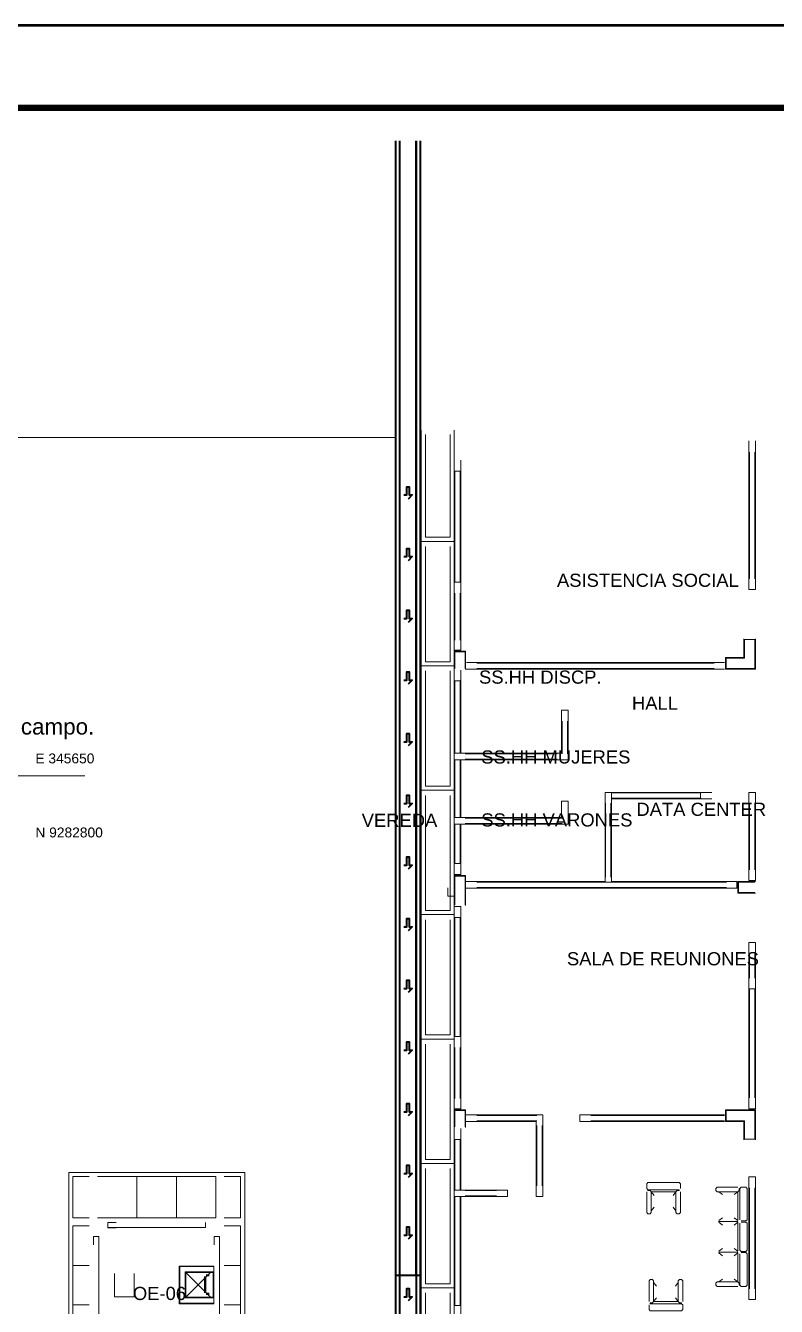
# Model space of a CAD drawing. Header units: metres. Extents: x 349021 to 349543, y 9281040 to 9281959.
# Drawn here: x 349093.34 to 349111.6, y 9281927.44 to 9281958.59 of the extents above; entities that cross this region are included whole.
import ezdxf

# ---------------------------------------------------------------- set-up
doc = ezdxf.new("R2010")
doc.units = ezdxf.units.M
doc.header["$LTSCALE"] = 0.25
for name, color, linetype, lineweight in [('ARQ-BASE', 8, 'CONTINUOUS', 13), ('ARQ-TEXTO', 8, 'CONTINUOUS', 13), ('CUNETA', 3, 'CONTINUOUS', 35), ('GRILLA', 9, 'CONTINUOUS', 13), ('MARCO', 7, 'CONTINUOUS', 50)]:
    doc.layers.add(name, color=color, linetype=linetype, lineweight=lineweight)
doc.layers.add('TEXTOS-NOTAS', color=7, linetype='CONTINUOUS')
doc.styles.get("Standard").update_dxf_attribs({"font": 'arial.ttf'})

msp = doc.modelspace()

# ---------------------------------------------------------------- linework, layer by layer
at = {"layer": 'ARQ-BASE'}
for points in [[(349103.76, 9281948.749), (349103.76, 9281946.047), (349102.96, 9281946.047), (349102.96, 9281948.749)], [(349102.335, 9281948.574), (349092.723, 9281948.574), (349092.738, 9281918.001), (349100.811, 9281918.001), (349100.815, 9281925.219), (349102.335, 9281925.219), (349102.335, 9281948.574)], [(349103.66, 9281948.649), (349103.66, 9281946.147), (349103.06, 9281946.147), (349103.06, 9281948.649)], [(349110.93, 9281944.874), (349110.93, 9281948.494)], [(349111.09, 9281944.874), (349111.09, 9281948.494)], [(349110.945, 9281945.139), (349110.945, 9281948.219)], [(349111.075, 9281945.139), (349111.075, 9281948.219)], [(349103.76, 9281948.019), (349103.76, 9281947.754), (349103.92, 9281947.754), (349103.92, 9281948.019)], [(349103.76, 9281945.054), (349103.76, 9281947.754)], [(349103.775, 9281945.054), (349103.775, 9281947.754)], [(349103.905, 9281945.054), (349103.905, 9281947.754)], [(349103.92, 9281945.054), (349103.92, 9281947.754)], [(349102.96, 9281946.022), (349102.96, 9281946.047), (349103.76, 9281946.047), (349103.76, 9281946.022)], [(349103.76, 9281946.022), (349103.76, 9281943.022), (349102.96, 9281943.022), (349102.96, 9281946.022)], [(349103.66, 9281945.922), (349103.66, 9281943.122), (349103.06, 9281943.122), (349103.06, 9281945.922)], [(349103.76, 9281945.054), (349103.92, 9281945.054)], [(349103.76, 9281943.399), (349103.76, 9281945.054)], [(349103.76, 9281945.054), (349103.92, 9281945.054)], [(349103.92, 9281945.054), (349103.92, 9281943.399)], [(349103.775, 9281943.649), (349103.775, 9281944.789)], [(349103.905, 9281944.789), (349103.905, 9281943.649)], [(349111.09, 9281944.874), (349110.93, 9281944.874)], [(349111.09, 9281943.674), (349111.09, 9281942.944), (349110.36, 9281942.944), (349110.36, 9281943.224), (349110.81, 9281943.224), (349110.81, 9281943.674)], [(349111.075, 9281943.659), (349111.075, 9281942.959), (349110.375, 9281942.959), (349110.375, 9281943.209), (349110.825, 9281943.209), (349110.825, 9281943.659), (349111.075, 9281943.659)], [(349103.92, 9281943.399), (349103.76, 9281943.399)], [(349104.04, 9281942.944), (349104.04, 9281943.374), (349103.76, 9281943.374), (349103.76, 9281942.944)], [(349104.025, 9281942.959), (349104.025, 9281943.359), (349103.775, 9281943.359), (349103.775, 9281942.959)], [(349102.96, 9281942.997), (349102.96, 9281943.022), (349103.76, 9281943.022), (349103.76, 9281942.997)], [(349103.76, 9281942.997), (349103.76, 9281939.997), (349102.96, 9281939.997), (349102.96, 9281942.997)], [(349103.66, 9281942.897), (349103.66, 9281940.097), (349103.06, 9281940.097), (349103.06, 9281942.897)], [(349103.76, 9281942.919), (349103.76, 9281942.654), (349103.92, 9281942.654), (349103.92, 9281942.919)], [(349110.335, 9281942.944), (349104.04, 9281942.944)], [(349110.335, 9281943.104), (349104.065, 9281943.104)], [(349110.085, 9281943.089), (349104.315, 9281943.089)], [(349110.085, 9281942.959), (349104.315, 9281942.959)], [(349103.76, 9281942.654), (349103.76, 9281938.214)], [(349103.775, 9281942.654), (349103.775, 9281940.894)], [(349103.905, 9281942.669), (349103.905, 9281942.669)], [(349103.905, 9281942.654), (349103.905, 9281940.894)], [(349103.92, 9281942.654), (349103.92, 9281940.894)], [(349106.37, 9281941.944), (349106.53, 9281941.944)], [(349106.37, 9281941.944), (349106.37, 9281940.894)], [(349106.53, 9281941.944), (349106.53, 9281940.734)], [(349106.385, 9281941.679), (349106.385, 9281940.879)], [(349106.515, 9281941.679), (349106.515, 9281940.879)], [(349103.76, 9281940.894), (349106.37, 9281940.894)], [(349103.76, 9281940.734), (349106.53, 9281940.734)], [(349103.775, 9281940.734), (349103.775, 9281939.334)], [(349103.905, 9281940.734), (349103.905, 9281939.334)], [(349103.92, 9281940.734), (349103.92, 9281939.334)], [(349104.025, 9281940.879), (349106.265, 9281940.879)], [(349104.025, 9281940.749), (349106.265, 9281940.749)], [(349102.96, 9281939.971), (349102.96, 9281939.997), (349103.76, 9281939.997), (349103.76, 9281939.971)], [(349103.76, 9281939.971), (349103.76, 9281936.971), (349102.96, 9281936.971), (349102.96, 9281939.971)], [(349103.66, 9281939.871), (349103.66, 9281937.071), (349103.06, 9281937.071), (349103.06, 9281939.871)], [(349106.37, 9281939.334), (349106.37, 9281939.734)], [(349106.53, 9281939.734), (349106.37, 9281939.734)], [(349106.53, 9281939.174), (349106.53, 9281939.734)], [(349107.43, 9281937.774), (349107.43, 9281939.944)], [(349109.75, 9281939.944), (349107.43, 9281939.944)], [(349107.59, 9281937.774), (349107.59, 9281939.944)], [(349109.75, 9281939.929), (349107.59, 9281939.929)], [(349109.75, 9281939.799), (349107.59, 9281939.799)], [(349109.75, 9281939.784), (349107.59, 9281939.784)], [(349110.03, 9281939.944), (349109.75, 9281939.944), (349109.75, 9281939.784), (349110.03, 9281939.784)], [(349109.765, 9281939.799), (349109.765, 9281939.799)], [(349110.93, 9281939.664), (349110.93, 9281939.944), (349111.09, 9281939.944), (349111.09, 9281939.664)], [(349107.445, 9281937.879), (349107.445, 9281939.679)], [(349107.575, 9281937.879), (349107.575, 9281939.679)], [(349110.93, 9281938.064), (349110.93, 9281939.664)], [(349110.945, 9281938.064), (349110.945, 9281939.664)], [(349111.075, 9281938.064), (349111.075, 9281939.664)], [(349111.09, 9281938.064), (349111.09, 9281939.664)], [(349106.37, 9281939.334), (349103.76, 9281939.334)], [(349106.53, 9281939.174), (349103.76, 9281939.174)], [(349103.775, 9281939.174), (349103.775, 9281938.214)], [(349103.905, 9281939.174), (349103.905, 9281938.214)], [(349103.92, 9281939.174), (349103.92, 9281938.214)], [(349106.385, 9281939.319), (349104.025, 9281939.319)], [(349106.385, 9281939.189), (349104.025, 9281939.189)], [(349103.76, 9281937.949), (349103.76, 9281938.214), (349103.92, 9281938.214), (349103.92, 9281937.949)], [(349103.92, 9281937.949), (349103.76, 9281937.949)], [(349104.04, 9281937.194), (349104.04, 9281937.924), (349103.76, 9281937.924), (349103.76, 9281937.194)], [(349104.025, 9281937.209), (349104.025, 9281937.909), (349103.775, 9281937.909), (349103.775, 9281937.209)], [(349111.09, 9281938.064), (349111.09, 9281937.799), (349110.93, 9281937.799), (349110.93, 9281938.064)], [(349103.61, 9281937.623), (349103.61, 9281937.423), (349103.76, 9281937.423), (349103.76, 9281937.623)], [(349107.43, 9281937.774), (349104.04, 9281937.774)], [(349110.635, 9281937.614), (349104.043, 9281937.614)], [(349110.385, 9281937.759), (349104.315, 9281937.759)], [(349110.385, 9281937.629), (349104.315, 9281937.629)], [(349110.635, 9281937.774), (349107.59, 9281937.774)], [(349110.635, 9281937.614), (349110.635, 9281937.774)], [(349111.09, 9281937.774), (349110.66, 9281937.774), (349110.66, 9281937.494), (349111.09, 9281937.494)], [(349111.075, 9281937.759), (349110.675, 9281937.759), (349110.675, 9281937.509), (349111.075, 9281937.509)], [(349103.76, 9281937.269), (349103.76, 9281935.414)], [(349102.96, 9281936.946), (349102.96, 9281936.971), (349103.76, 9281936.971), (349103.76, 9281936.946)], [(349103.76, 9281936.946), (349103.76, 9281933.946), (349102.96, 9281933.946), (349102.96, 9281936.946)], [(349103.76, 9281937.169), (349103.76, 9281935.414)], [(349103.92, 9281937.169), (349103.76, 9281937.169)], [(349103.76, 9281937.169), (349103.92, 9281937.169), (349103.92, 9281936.904), (349103.76, 9281936.904)], [(349103.76, 9281936.904), (349103.92, 9281936.904)], [(349103.76, 9281934.004), (349103.76, 9281936.904)], [(349103.775, 9281936.904), (349103.775, 9281934.004)], [(349103.905, 9281934.004), (349103.905, 9281936.904)], [(349103.92, 9281934.004), (349103.92, 9281936.904)], [(349103.66, 9281936.846), (349103.66, 9281934.046), (349103.06, 9281934.046), (349103.06, 9281936.846)], [(349110.93, 9281936.294), (349111.09, 9281936.294)], [(349110.93, 9281936.014), (349110.93, 9281936.294), (349111.09, 9281936.294), (349111.09, 9281936.014)], [(349110.93, 9281935.164), (349110.93, 9281936.294)], [(349111.09, 9281936.294), (349111.09, 9281935.164)], [(349110.945, 9281935.429), (349110.945, 9281936.029)], [(349111.075, 9281936.029), (349111.075, 9281935.429)], [(349110.93, 9281935.164), (349110.93, 9281932.514)], [(349110.93, 9281935.164), (349111.09, 9281935.164)], [(349110.945, 9281935.164), (349110.945, 9281932.514)], [(349111.075, 9281935.164), (349111.075, 9281932.514)], [(349111.09, 9281935.164), (349111.09, 9281932.514)], [(349102.96, 9281933.92), (349102.96, 9281933.946), (349103.76, 9281933.946), (349103.76, 9281933.92)], [(349103.76, 9281933.92), (349103.76, 9281930.92), (349102.96, 9281930.92), (349102.96, 9281933.92)], [(349103.66, 9281933.82), (349103.66, 9281931.02), (349103.06, 9281931.02), (349103.06, 9281933.82)], [(349103.76, 9281934.004), (349103.76, 9281932.249)], [(349103.76, 9281934.004), (349103.92, 9281934.004)], [(349103.92, 9281934.004), (349103.92, 9281932.249)], [(349103.775, 9281933.739), (349103.775, 9281932.499)], [(349103.905, 9281933.739), (349103.905, 9281932.499)], [(349103.76, 9281932.249), (349103.92, 9281932.249)], [(349104.04, 9281931.794), (349104.04, 9281932.224), (349103.76, 9281932.224), (349103.76, 9281931.794)], [(349104.025, 9281931.809), (349104.025, 9281932.209), (349103.775, 9281932.209), (349103.775, 9281931.809)], [(349111.09, 9281931.494), (349111.09, 9281932.224), (349110.36, 9281932.224), (349110.36, 9281931.944), (349110.81, 9281931.944), (349110.81, 9281931.494)], [(349111.075, 9281931.509), (349111.075, 9281932.209), (349110.375, 9281932.209), (349110.375, 9281931.959), (349110.825, 9281931.959), (349110.825, 9281931.509), (349111.075, 9281931.509)], [(349111.09, 9281932.514), (349111.09, 9281932.249), (349110.93, 9281932.249), (349110.93, 9281932.514)], [(349104.04, 9281932.104), (349105.919, 9281932.104)], [(349104.043, 9281931.944), (349105.759, 9281931.944)], [(349104.315, 9281932.089), (349105.774, 9281932.089)], [(349104.315, 9281931.959), (349105.774, 9281931.959)], [(349105.759, 9281930.114), (349105.759, 9281931.944)], [(349105.919, 9281930.114), (349105.919, 9281932.104)], [(349106.819, 9281931.944), (349106.819, 9281932.104)], [(349106.819, 9281932.104), (349110.335, 9281932.104)], [(349106.819, 9281931.944), (349110.335, 9281931.944)], [(349107.084, 9281932.089), (349110.335, 9281932.089)], [(349107.084, 9281931.959), (349110.335, 9281931.959)], [(349103.76, 9281931.794), (349103.76, 9281930.114)], [(349103.76, 9281931.769), (349103.76, 9281931.504), (349103.92, 9281931.504), (349103.92, 9281931.769)], [(349105.774, 9281930.379), (349105.774, 9281931.839)], [(349105.904, 9281930.379), (349105.904, 9281931.839)], [(349103.775, 9281931.504), (349103.775, 9281930.274)], [(349103.905, 9281931.519), (349103.905, 9281931.519)], [(349103.905, 9281931.504), (349103.905, 9281930.274)], [(349103.92, 9281931.504), (349103.92, 9281930.274)], [(349098.666, 9281930.699), (349098.666, 9281925.219), (349094.386, 9281925.219), (349094.386, 9281930.699)], [(349094.386, 9281930.699), (349098.666, 9281930.699), (349098.666, 9281925.219), (349094.386, 9281925.219)], [(349094.386, 9281930.699), (349098.666, 9281930.699), (349098.666, 9281925.219), (349094.386, 9281925.219)], [(349102.96, 9281930.895), (349102.96, 9281930.92), (349103.76, 9281930.92), (349103.76, 9281930.895)], [(349103.76, 9281930.895), (349103.76, 9281927.895), (349102.96, 9281927.895), (349102.96, 9281930.895)], [(349103.66, 9281930.795), (349103.66, 9281927.995), (349103.06, 9281927.995), (349103.06, 9281930.795)], [(349094.886, 9281929.599), (349094.486, 9281929.599), (349094.486, 9281930.599), (349094.886, 9281930.599)], [(349095.086, 9281929.599), (349097.966, 9281929.599), (349097.966, 9281930.599), (349095.086, 9281930.599)], [(349096.046, 9281930.599), (349096.046, 9281929.599)], [(349097.006, 9281930.599), (349097.006, 9281929.599)], [(349098.166, 9281929.599), (349098.566, 9281929.599), (349098.566, 9281930.599), (349098.166, 9281930.599)], [(349109.266, 9281930.312), (349109.266, 9281930.425), (349109.236, 9281930.455), (349108.474, 9281930.455), (349108.444, 9281930.425), (349108.444, 9281930.312), (349108.474, 9281930.282), (349109.236, 9281930.282)], [(349110.661, 9281930.344), (349110.157, 9281930.344), (349110.127, 9281930.314), (349110.127, 9281930.263), (349110.157, 9281930.233), (349110.661, 9281930.233), (349110.691, 9281930.263), (349110.691, 9281930.314)], [(349110.742, 9281929.522), (349110.855, 9281929.522), (349110.885, 9281929.552), (349110.885, 9281930.313), (349110.855, 9281930.343), (349110.742, 9281930.343), (349110.712, 9281930.313), (349110.712, 9281929.552)], [(349110.93, 9281927.609), (349110.93, 9281930.594)], [(349110.93, 9281930.594), (349111.09, 9281930.594)], [(349111.09, 9281927.609), (349111.09, 9281930.594)], [(349105.059, 9281930.274), (349103.76, 9281930.274)], [(349105.059, 9281930.114), (349103.76, 9281930.114)], [(349103.76, 9281930.114), (349103.76, 9281927.464)], [(349103.775, 9281930.114), (349103.775, 9281927.464)], [(349103.905, 9281930.114), (349103.905, 9281927.464)], [(349103.92, 9281930.114), (349103.92, 9281927.464)], [(349104.794, 9281930.259), (349104.025, 9281930.259)], [(349104.794, 9281930.129), (349104.025, 9281930.129)], [(349104.794, 9281930.129), (349104.794, 9281930.129)], [(349105.059, 9281930.274), (349105.059, 9281930.114)], [(349105.059, 9281930.114), (349105.059, 9281930.274)], [(349105.919, 9281930.114), (349105.759, 9281930.114)], [(349108.444, 9281930.231), (349108.444, 9281929.727), (349108.474, 9281929.697), (349108.525, 9281929.697), (349108.555, 9281929.727), (349108.555, 9281930.231), (349108.525, 9281930.261), (349108.474, 9281930.261)], [(349108.474, 9281930.261), (349108.474, 9281930.282)], [(349109.156, 9281930.231), (349108.555, 9281930.231)], [(349108.555, 9281930.231), (349108.625, 9281930.144)], [(349109.156, 9281930.231), (349109.086, 9281930.144)], [(349109.267, 9281930.231), (349109.267, 9281929.727), (349109.237, 9281929.697), (349109.186, 9281929.697), (349109.156, 9281929.727), (349109.156, 9281930.231), (349109.186, 9281930.261), (349109.237, 9281930.261)], [(349109.237, 9281930.261), (349109.236, 9281930.282)], [(349110.198, 9281930.233), (349110.285, 9281930.163)], [(349110.661, 9281930.233), (349110.575, 9281930.163)], [(349110.661, 9281929.529), (349110.661, 9281930.233)], [(349110.691, 9281930.314), (349110.712, 9281930.313)], [(349110.945, 9281927.874), (349110.945, 9281930.329)], [(349111.075, 9281927.874), (349111.075, 9281930.329)], [(349108.555, 9281929.768), (349108.625, 9281929.855)], [(349109.156, 9281929.768), (349109.086, 9281929.855)], [(349097.711, 9281929.484), (349097.711, 9281929.364), (349095.341, 9281929.364), (349095.341, 9281929.484)], [(349095.541, 9281929.484), (349095.341, 9281929.484), (349095.341, 9281929.354), (349095.541, 9281929.354)], [(349110.661, 9281929.508), (349110.19, 9281929.508)], [(349110.198, 9281929.529), (349110.285, 9281929.599)], [(349110.198, 9281929.488), (349110.285, 9281929.418)], [(349110.661, 9281929.529), (349110.575, 9281929.599)], [(349110.661, 9281929.488), (349110.575, 9281929.418)], [(349110.661, 9281929.488), (349110.575, 9281929.418)], [(349110.661, 9281929.488), (349110.661, 9281928.784)], [(349110.742, 9281929.496), (349110.855, 9281929.496), (349110.885, 9281929.466), (349110.885, 9281928.811), (349110.855, 9281928.781), (349110.742, 9281928.781), (349110.712, 9281928.811), (349110.712, 9281929.466)], [(349094.886, 9281929.399), (349094.486, 9281929.399), (349094.486, 9281926.519), (349094.886, 9281926.519)], [(349095.121, 9281928.944), (349095.121, 9281929.144), (349094.991, 9281929.144), (349094.991, 9281928.944)], [(349095.001, 9281929.144), (349095.121, 9281929.144), (349095.121, 9281926.774), (349095.001, 9281926.774)], [(349098.051, 9281928.944), (349098.051, 9281929.144), (349097.921, 9281929.144), (349097.921, 9281928.944)], [(349097.931, 9281929.144), (349098.051, 9281929.144), (349098.051, 9281926.774), (349097.931, 9281926.774)], [(349098.166, 9281926.519), (349098.566, 9281926.519), (349098.566, 9281929.399), (349098.166, 9281929.399)], [(349110.198, 9281928.784), (349110.285, 9281928.854)], [(349110.661, 9281928.784), (349110.575, 9281928.854)], [(349110.661, 9281928.763), (349110.19, 9281928.763)], [(349110.198, 9281928.743), (349110.285, 9281928.673)], [(349110.661, 9281928.743), (349110.575, 9281928.673)], [(349110.661, 9281928.743), (349110.661, 9281928.039)], [(349110.742, 9281928.751), (349110.855, 9281928.751), (349110.885, 9281928.721), (349110.885, 9281927.959), (349110.855, 9281927.929), (349110.742, 9281927.929), (349110.712, 9281927.959), (349110.712, 9281928.721)], [(349094.886, 9281928.439), (349094.486, 9281928.439)], [(349095.501, 9281928.244), (349095.501, 9281927.674), (349095.981, 9281927.674), (349095.981, 9281928.244)], [(349097.071, 9281927.966), (349097.071, 9281928.426), (349097.916, 9281928.426)], [(349097.086, 9281927.966), (349097.086, 9281928.411), (349097.916, 9281928.411)], [(349097.916, 9281928.281), (349097.216, 9281928.281)], [(349097.216, 9281928.281), (349097.216, 9281927.966)], [(349097.901, 9281928.266), (349097.231, 9281928.266)], [(349097.231, 9281928.266), (349097.231, 9281927.966)], [(349097.231, 9281927.666), (349097.831, 9281928.266)], [(349097.231, 9281928.266), (349097.831, 9281927.666)], [(349097.688, 9281928.158), (349097.688, 9281928.161), (349097.689, 9281928.163), (349097.722, 9281928.163), (349097.724, 9281928.161), (349097.724, 9281928.158), (349097.722, 9281928.157), (349097.689, 9281928.157)], [(349097.691, 9281928.163), (349097.691, 9281928.173)], [(349097.721, 9281928.173), (349097.721, 9281928.163)], [(349097.741, 9281928.213), (349097.731, 9281928.213)], [(349097.731, 9281928.183), (349097.741, 9281928.183)], [(349097.745, 9281928.18), (349097.743, 9281928.18), (349097.741, 9281928.181), (349097.741, 9281928.214), (349097.743, 9281928.216), (349097.745, 9281928.216), (349097.747, 9281928.214), (349097.747, 9281928.181)], [(349097.747, 9281928.213), (349097.806, 9281928.213)], [(349097.747, 9281928.206), (349097.806, 9281928.206)], [(349097.747, 9281928.198), (349097.806, 9281928.198)], [(349097.747, 9281928.189), (349097.806, 9281928.189)], [(349097.747, 9281928.183), (349097.806, 9281928.183)], [(349097.901, 9281927.666), (349097.901, 9281928.266)], [(349097.916, 9281928.426), (349097.916, 9281927.506)], [(349097.916, 9281927.651), (349097.916, 9281928.281)], [(349098.566, 9281928.439), (349098.166, 9281928.439)], [(349097.916, 9281927.506), (349097.071, 9281927.506), (349097.071, 9281927.966)], [(349097.916, 9281927.521), (349097.086, 9281927.521), (349097.086, 9281927.966)], [(349097.216, 9281927.966), (349097.216, 9281927.651)], [(349097.231, 9281927.966), (349097.231, 9281927.666)], [(349097.691, 9281928.157), (349097.691, 9281927.789)], [(349097.697, 9281928.157), (349097.697, 9281927.789)], [(349097.706, 9281928.157), (349097.706, 9281927.789)], [(349097.714, 9281928.157), (349097.714, 9281927.789)], [(349097.721, 9281928.157), (349097.721, 9281927.789)], [(349102.96, 9281927.87), (349102.96, 9281927.895), (349103.76, 9281927.895), (349103.76, 9281927.87)], [(349103.76, 9281927.87), (349103.76, 9281925.244), (349102.96, 9281925.244), (349102.96, 9281927.87)], [(349108.501, 9281927.561), (349108.501, 9281928.066), (349108.531, 9281928.096), (349108.582, 9281928.096), (349108.612, 9281928.066), (349108.612, 9281927.561), (349108.582, 9281927.531), (349108.531, 9281927.531)], [(349108.612, 9281928.024), (349108.682, 9281927.938)], [(349109.213, 9281928.024), (349109.143, 9281927.938)], [(349109.324, 9281927.561), (349109.324, 9281928.066), (349109.294, 9281928.096), (349109.243, 9281928.096), (349109.213, 9281928.066), (349109.213, 9281927.561), (349109.243, 9281927.531), (349109.294, 9281927.531)], [(349110.661, 9281927.928), (349110.157, 9281927.928), (349110.127, 9281927.958), (349110.127, 9281928.009), (349110.157, 9281928.039), (349110.661, 9281928.039), (349110.691, 9281928.009), (349110.691, 9281927.958)], [(349110.198, 9281928.039), (349110.285, 9281928.109)], [(349110.661, 9281928.039), (349110.575, 9281928.109)], [(349110.691, 9281927.958), (349110.712, 9281927.959)], [(349097.216, 9281927.651), (349097.916, 9281927.651)], [(349097.231, 9281927.666), (349097.901, 9281927.666)], [(349097.688, 9281927.787), (349097.688, 9281927.785), (349097.689, 9281927.783), (349097.722, 9281927.783), (349097.724, 9281927.785), (349097.724, 9281927.787), (349097.722, 9281927.789), (349097.689, 9281927.789)], [(349097.691, 9281927.783), (349097.691, 9281927.773)], [(349097.721, 9281927.773), (349097.721, 9281927.783)], [(349097.731, 9281927.763), (349097.741, 9281927.763)], [(349097.741, 9281927.733), (349097.731, 9281927.733)], [(349097.745, 9281927.766), (349097.743, 9281927.766), (349097.741, 9281927.764), (349097.741, 9281927.731), (349097.743, 9281927.73), (349097.745, 9281927.73), (349097.747, 9281927.731), (349097.747, 9281927.764)], [(349097.747, 9281927.763), (349097.806, 9281927.763)], [(349097.747, 9281927.756), (349097.806, 9281927.756)], [(349097.747, 9281927.748), (349097.806, 9281927.748)], [(349097.747, 9281927.739), (349097.806, 9281927.739)], [(349097.747, 9281927.733), (349097.806, 9281927.733)], [(349097.801, 9281927.728), (349097.791, 9281927.728)], [(349103.66, 9281927.77), (349103.66, 9281925.344), (349103.06, 9281925.344), (349103.06, 9281927.77)], [(349108.612, 9281927.561), (349108.682, 9281927.648)], [(349108.612, 9281927.561), (349109.213, 9281927.561)], [(349109.213, 9281927.561), (349109.143, 9281927.648)], [(349111.09, 9281927.609), (349110.93, 9281927.609)], [(349094.886, 9281927.479), (349094.486, 9281927.479)], [(349098.566, 9281927.479), (349098.166, 9281927.479)], [(349103.76, 9281927.199), (349103.76, 9281927.464), (349103.92, 9281927.464), (349103.92, 9281927.199)], [(349108.502, 9281927.48), (349108.502, 9281927.367), (349108.532, 9281927.337), (349109.293, 9281927.337), (349109.323, 9281927.367), (349109.323, 9281927.48), (349109.293, 9281927.51), (349108.532, 9281927.51)], [(349108.531, 9281927.531), (349108.532, 9281927.51)], [(349109.294, 9281927.531), (349109.293, 9281927.51)]]:
    msp.add_lwpolyline(points, dxfattribs=at)
at = {"layer": 'CUNETA'}
for points in [[(349102.335, 9281955.79), (349102.335, 9281928.194)], [(349102.435, 9281955.79), (349102.435, 9281928.194)], [(349102.435, 9281955.79), (349102.435, 9281928.194)], [(349102.835, 9281928.194), (349102.835, 9281955.79)], [(349102.835, 9281955.79), (349102.835, 9281928.194)], [(349102.935, 9281955.79), (349102.935, 9281928.194)], [(349102.539, 9281947.176), (349102.614, 9281947.176), (349102.614, 9281947.376), (349102.664, 9281947.376), (349102.664, 9281947.176), (349102.739, 9281947.176), (349102.639, 9281947.076)], [(349102.539, 9281945.676), (349102.614, 9281945.676), (349102.614, 9281945.876), (349102.664, 9281945.876), (349102.664, 9281945.676), (349102.739, 9281945.676), (349102.639, 9281945.576)], [(349102.539, 9281944.176), (349102.614, 9281944.176), (349102.614, 9281944.376), (349102.664, 9281944.376), (349102.664, 9281944.176), (349102.739, 9281944.176), (349102.639, 9281944.076)], [(349102.539, 9281942.676), (349102.614, 9281942.676), (349102.614, 9281942.876), (349102.664, 9281942.876), (349102.664, 9281942.676), (349102.739, 9281942.676), (349102.639, 9281942.576)], [(349102.539, 9281941.176), (349102.614, 9281941.176), (349102.614, 9281941.376), (349102.664, 9281941.376), (349102.664, 9281941.176), (349102.739, 9281941.176), (349102.639, 9281941.076)], [(349102.539, 9281939.676), (349102.614, 9281939.676), (349102.614, 9281939.876), (349102.664, 9281939.876), (349102.664, 9281939.676), (349102.739, 9281939.676), (349102.639, 9281939.576)], [(349102.539, 9281938.176), (349102.614, 9281938.176), (349102.614, 9281938.376), (349102.664, 9281938.376), (349102.664, 9281938.176), (349102.739, 9281938.176), (349102.639, 9281938.076)], [(349102.539, 9281936.676), (349102.614, 9281936.676), (349102.614, 9281936.876), (349102.664, 9281936.876), (349102.664, 9281936.676), (349102.739, 9281936.676), (349102.639, 9281936.576)], [(349102.539, 9281935.176), (349102.614, 9281935.176), (349102.614, 9281935.376), (349102.664, 9281935.376), (349102.664, 9281935.176), (349102.739, 9281935.176), (349102.639, 9281935.076)], [(349102.539, 9281933.676), (349102.614, 9281933.676), (349102.614, 9281933.876), (349102.664, 9281933.876), (349102.664, 9281933.676), (349102.739, 9281933.676), (349102.639, 9281933.576)], [(349102.539, 9281932.176), (349102.614, 9281932.176), (349102.614, 9281932.376), (349102.664, 9281932.376), (349102.664, 9281932.176), (349102.739, 9281932.176), (349102.639, 9281932.076)], [(349102.539, 9281930.676), (349102.614, 9281930.676), (349102.614, 9281930.876), (349102.664, 9281930.876), (349102.664, 9281930.676), (349102.739, 9281930.676), (349102.639, 9281930.576)], [(349102.539, 9281929.176), (349102.614, 9281929.176), (349102.614, 9281929.376), (349102.664, 9281929.376), (349102.664, 9281929.176), (349102.739, 9281929.176), (349102.639, 9281929.076)], [(349102.335, 9281928.194), (349102.335, 9281922.879)], [(349102.935, 9281928.194), (349102.335, 9281928.194)], [(349102.435, 9281928.194), (349102.435, 9281922.838)], [(349102.835, 9281928.194), (349102.835, 9281922.672)], [(349102.935, 9281928.194), (349102.935, 9281922.631)], [(349102.539, 9281927.676), (349102.614, 9281927.676), (349102.614, 9281927.876), (349102.664, 9281927.876), (349102.664, 9281927.676), (349102.739, 9281927.676), (349102.639, 9281927.576)]]:
    msp.add_lwpolyline(points, dxfattribs=at)
at = {"layer": 'GRILLA'}
msp.add_line((349091.776, 9281940.349), (349094.776, 9281940.349), dxfattribs=at)
at = {"layer": 'MARCO'}
msp.add_lwpolyline([(349040.98, 9281839.79), (349209.18, 9281839.79), (349209.18, 9281958.59), (349040.98, 9281958.59)], close=True, dxfattribs=at)
at = {"layer": 'MARCO', "const_width": 0.16}
msp.add_lwpolyline([(349045.98, 9281841.79), (349207.18, 9281841.79), (349207.18, 9281956.59), (349045.98, 9281956.59)], close=True, dxfattribs=at)

# ---------------------------------------------------------------- texts
at = {"layer": 'ARQ-TEXTO'}
for s, p in [('ASISTENCIA SOCIAL', (349106.262, 9281944.942)), ('SS.HH DISCP.', (349104.366, 9281942.587)), ('HALL', (349108.086, 9281941.954)), ('SS.HH MUJERES', (349104.421, 9281940.645)), ('DATA CENTER', (349108.194, 9281939.372)), ('VEREDA', (349101.513, 9281939.104)), ('SS.HH VARONES', (349104.421, 9281939.114)), ('SALA DE REUNIONES', (349106.504, 9281935.738)), ('OE-06', (349095.948, 9281927.599))]:
    msp.add_text(s, height=0.32, dxfattribs=at).set_placement(p)
at = {"layer": 'GRILLA'}
for s, p in [('E 345650', (349093.576, 9281940.649)), ('N 9282800', (349093.576, 9281938.849))]:
    msp.add_text(s, height=0.24, dxfattribs=at).set_placement(p)
at = {"layer": 'TEXTOS-NOTAS'}
msp.add_text('Coordenadas UTM WGS84 - Zona 18 Sur. Ubicacion referencial: el plano de arquitectura se georreferencio con el R-01 del CAR Mujeres y el rumbo de su lindero (azimut 49.54); verificar en campo.', height=0.39, dxfattribs=at).set_placement((349047.38, 9281941.35))

doc.saveas('drawing.dxf')
